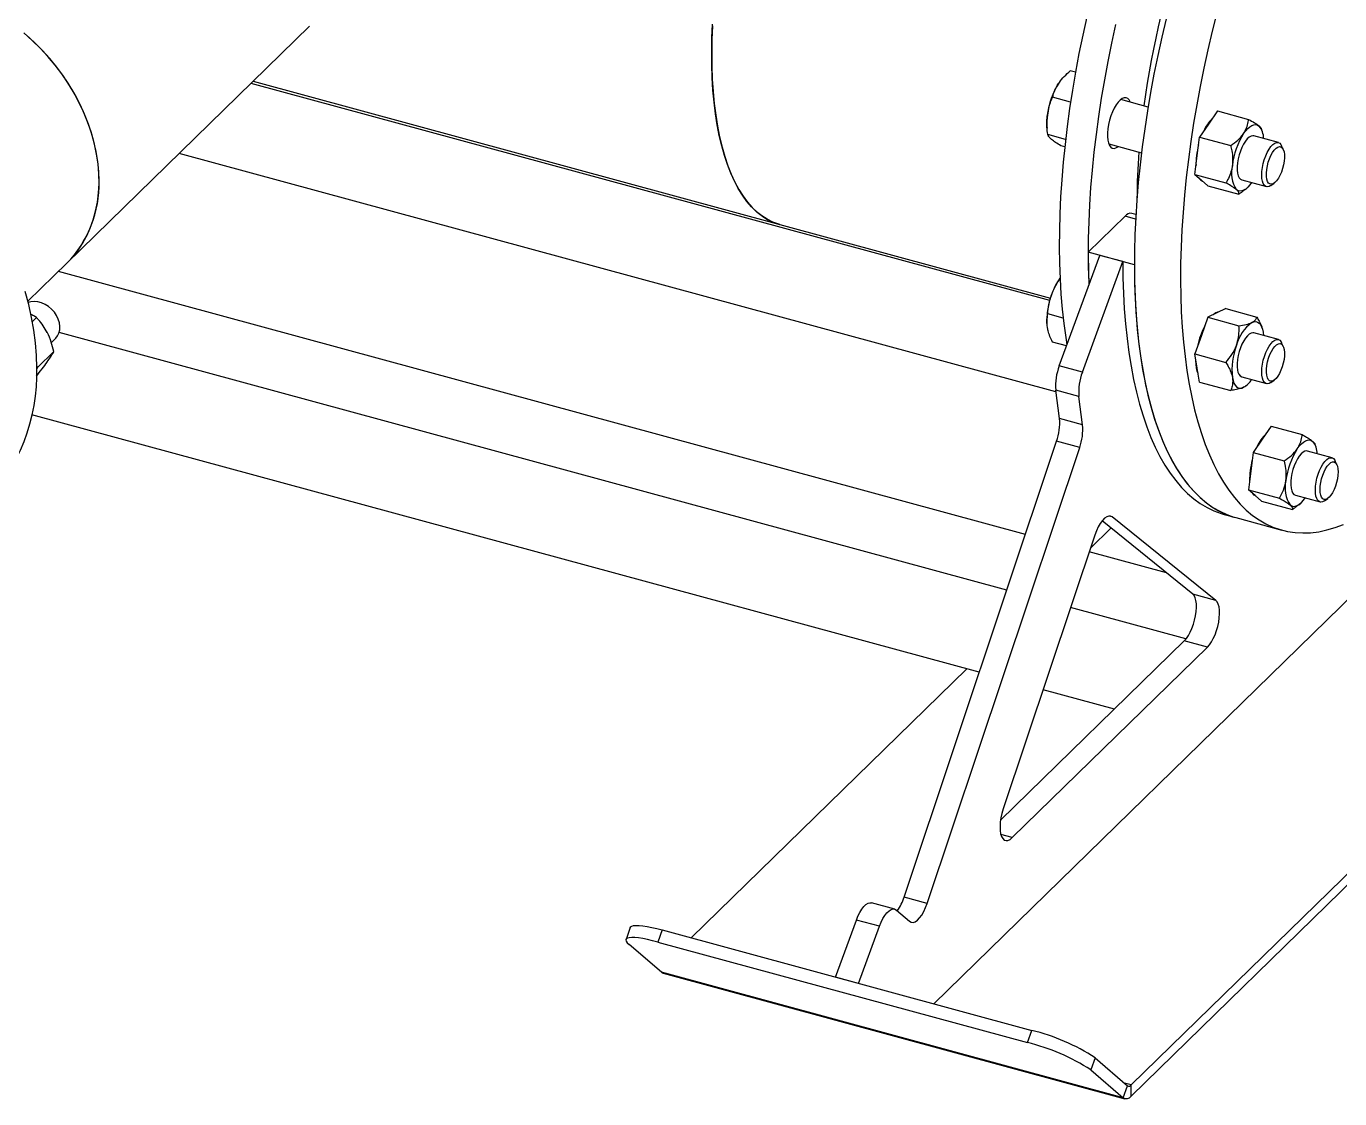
# Model space of a CAD drawing. Header units: inches. Extents: x 0.9 to 37.1, y -8.4 to 11.7.
# Drawn here: x 36.7044 to 36.9664, y 1.1526 to 1.3664 of the extents above; entities that cross this region are included whole.
import ezdxf

# ---------------------------------------------------------------- set-up
doc = ezdxf.new("R2010")
doc.units = ezdxf.units.IN
doc.header["$MEASUREMENT"] = 0

msp = doc.modelspace()

# ---------------------------------------------------------------- linework, layer by layer
at = {"color": 7, "linetype": 'Continuous', "lineweight": 25}
for p, q in [((36.71248406905504, 1.319149605716215), (36.76089349218813, 1.366398686753592)), ((36.91368330997642, 1.357228902560043), (36.91265227172258, 1.35750911666496)), ((36.90854663208596, 1.311714806920972), (36.74922911281499, 1.355013894897322)), ((36.74965768126132, 1.35543219083931), (36.85469537243757, 1.326885197063078)), ((36.91271002716834, 1.351304502788631), (36.90909530941803, 1.352286905619134)), ((36.92816306957229, 1.350293967797336), (36.92270364198895, 1.351777723233106)), ((36.94200766099634, 1.349530950870258), (36.94022917984406, 1.346919845347345)), ((36.94200766099634, 1.349530950870258), (36.94820319419246, 1.347847137701769)), ((36.94022917984406, 1.346919845347345), (36.93845069869178, 1.344308739824432)), ((36.90799206052711, 1.34641833945425), (36.90801659915584, 1.34605832480943)), ((36.91171739691186, 1.343852029652985), (36.90814222424101, 1.344823684978237)), ((36.93797415610327, 1.340577129503983), (36.93845069869178, 1.344308739824432)), ((36.93845069869178, 1.344308739824432), (36.94464623188791, 1.342624926655943)), ((36.95416041946482, 1.34322844515237), (36.94925143825508, 1.344562601058436)), ((36.9509371556558, 1.345488645191056), (36.95078779991796, 1.345920715687757)), ((36.91155112649171, 1.342363886804295), (36.91074610136855, 1.342582675383166)), ((36.92031320404401, 1.34298218824246), (36.92685679466256, 1.341203780524524)), ((36.95513916401348, 1.341846379764067), (36.95480844290418, 1.34257870926794)), ((36.90979299522176, 1.29351842002903), (36.73491790908063, 1.341045721322357)), ((37.05758488629542, 1.339526845808243), (36.88541203229278, 1.171480862098829)), ((36.93749761351477, 1.336845519183535), (36.93797415610327, 1.340577129503983)), ((36.93749761351477, 1.336845519183535), (36.9436931467109, 1.335161706015046)), ((36.93749761351477, 1.336845519183535), (36.93879955207854, 1.335725014386)), ((36.93879955207854, 1.335725014386), (36.94010149064231, 1.334604509588464)), ((36.94010149064231, 1.334604509588464), (36.94629702383843, 1.332920696419976)), ((36.94686100031014, 1.335767066067791), (36.95176998151988, 1.334432910161725)), ((36.94752782274703, 1.33384312221584), (36.94784608478442, 1.334115155213902)), ((36.95265773550391, 1.334665254650208), (36.95331364357213, 1.335129439484536)), ((36.91621237238049, 1.321353188114268), (36.92358052169295, 1.32854472772429)), ((36.92567869170086, 1.327974490074484), (36.92358052169295, 1.32854472772429)), ((36.92573087040527, 1.328893155883729), (36.92494648623292, 1.329106334694454)), ((36.85469537243756, 1.326885197063079), (36.90869228263484, 1.312209993885288)), ((36.924785958988, 1.155306550793693), (37.10134515794092, 1.327633741644195)), ((36.924785958988, 1.153074344281448), (37.10134515794092, 1.32540153513195)), ((36.91044700760739, 1.298697075602113), (36.91851554457236, 1.320727235263529)), ((36.92542506114796, 1.318849376711311), (36.91621237238049, 1.321353188114268)), ((36.9231218889561, 1.31947532956205), (36.91851554457236, 1.320727235263529)), ((36.70472480227075, 1.311576323463435), (36.71248406905504, 1.319149605716215)), ((36.91505335199112, 1.297445169900635), (36.9231218889561, 1.31947532956205)), ((36.90369308093675, 1.265071890156154), (36.71079214115848, 1.317498232220733)), ((36.9106078458478, 1.316159876385323), (36.91033819424644, 1.315764704613934)), ((36.94365845294686, 1.310105513686455), (36.94187997179458, 1.309244914956404)), ((36.94365845294686, 1.310105513686455), (36.94985398614299, 1.308421700517966)), ((36.7056146410039, 1.30756023449845), (36.70640806840436, 1.308334643964934)), ((36.91122952067492, 1.308199483603964), (36.90814222424101, 1.309038544621938)), ((36.94010149064231, 1.308384316226353), (36.93879955207854, 1.304722347526794)), ((36.94187997179458, 1.309244914956404), (36.94010149064231, 1.308384316226353)), ((36.94010149064231, 1.308384316226353), (36.94629702383843, 1.306700503057864)), ((36.89997157442765, 1.25395109060303), (36.71094144525006, 1.305325429287781)), ((36.90799206052711, 1.307132185512227), (36.90799547215645, 1.307082132327131)), ((36.95416041946482, 1.303942291210348), (36.94925143825508, 1.305276447116414)), ((36.9509371556558, 1.306202491249034), (36.95089827960219, 1.306314955597815)), ((36.95113663899865, 1.3054012470507), (36.95121700785741, 1.30474224741556)), ((36.7093895064328, 1.303372991407481), (36.71025944871002, 1.304222081739359)), ((36.91190308282453, 1.302672712034343), (36.90909530941803, 1.303435804682925)), ((36.93879955207854, 1.304722347526794), (36.93749761351477, 1.301060378827236)), ((36.95513916401348, 1.302560225822045), (36.95480844290418, 1.303292555325917)), ((36.70662800008765, 1.298338100607431), (36.70989729851531, 1.301529036097805)), ((36.93749761351477, 1.301060378827236), (36.9436931467109, 1.299376565658747)), ((36.93797415610327, 1.29825900885773), (36.93749761351477, 1.301060378827236)), ((36.70648002007376, 1.29862672987941), (36.70662800008765, 1.298338100607431)), ((36.70662800008765, 1.298338100607431), (36.70648103862975, 1.298131339939877)), ((36.91505335199112, 1.297445169900635), (36.91044700760739, 1.298697075602113)), ((36.93845069869178, 1.295457638888222), (36.93797415610327, 1.29825900885773)), ((36.93845069869178, 1.295457638888222), (36.94464623188791, 1.293773825719734)), ((36.94686100031014, 1.296480912125768), (36.95176998151988, 1.295146756219702)), ((36.94771798232152, 1.294719506286778), (36.94784608478442, 1.294829001271879)), ((36.95265773550391, 1.295379100708185), (36.95331364357213, 1.295843285542514)), ((36.91435524425525, 1.292602447473837), (36.90974889987151, 1.293854353175316)), ((36.91049504173319, 1.288169994581863), (36.90974889987151, 1.293854353175316)), ((36.91510138611693, 1.286918088880384), (36.91435524425525, 1.292602447473837)), ((36.8944938185349, 1.237582175182605), (36.70550348444277, 1.288945698415836)), ((36.91510138611693, 1.286918088880384), (36.91049504173319, 1.288169994581863)), ((36.95270257835875, 1.286660556811018), (36.95092409720647, 1.284049451288105)), ((36.95270257835875, 1.286660556811018), (36.95889811155487, 1.284976743642529)), ((36.95092409720647, 1.284049451288105), (36.9491456160542, 1.281438345765192)), ((36.87949520611458, 1.192762540474667), (36.90991330519872, 1.283659488222577)), ((36.88410155049832, 1.191510634773188), (36.91451964958246, 1.282407582521098)), ((36.91451964958246, 1.282407582521098), (36.90991330519872, 1.283659488222577)), ((36.9491456160542, 1.281438345765192), (36.94866907346569, 1.277706735444743)), ((36.9491456160542, 1.281438345765192), (36.95534114925032, 1.279754532596703)), ((36.96485533682723, 1.28035805109313), (36.95994635561748, 1.281692206999196)), ((36.96163207301822, 1.282618251131816), (36.96148869350933, 1.283033033024461)), ((36.9658340813759, 1.278975985704827), (36.9655033602666, 1.279708315208699)), ((36.94866907346569, 1.277706735444743), (36.94819253087718, 1.273975125124295)), ((36.94819253087718, 1.273975125124295), (36.95438806407331, 1.272291311955806)), ((36.94949446944095, 1.272854620326759), (36.94819253087718, 1.273975125124295)), ((36.94934706642067, 1.272894681309207), (36.94904509965802, 1.273241367452663)), ((36.94969629276709, 1.272680922418506), (36.94934706642067, 1.272894681309207)), ((36.95079640800472, 1.271734115529224), (36.94949446944095, 1.272854620326759)), ((36.95079640800472, 1.271734115529224), (36.95699194120085, 1.270050302360735)), ((36.95755591767254, 1.272896672008551), (36.96246489888229, 1.271562516102485)), ((36.95822274010943, 1.270972728156599), (36.95854100214683, 1.271244761154662)), ((36.96335265286631, 1.271794860590968), (36.96400856093454, 1.272259045425296)), ((36.92103278476316, 1.26855977028771), (36.92033980362237, 1.268748107712988)), ((36.94168907108838, 1.251936236164711), (36.92103278476316, 1.26855977028771)), ((36.94335196055962, 1.269057361795286), (36.94565513275148, 1.268431408944547)), ((36.94565513275148, 1.268431408944547), (36.95486782151896, 1.265927597541589)), ((36.92075454765468, 1.266328550424151), (36.91666874707654, 1.262340683803878)), ((36.93708272670465, 1.253188141866189), (36.91897547597118, 1.267760291753269)), ((36.91754547174175, 1.264960558105121), (36.89926482804167, 1.210333386610659)), ((36.93181216442885, 1.257429725782078), (36.91642479180272, 1.261611683950348)), ((36.94168907108838, 1.251936236164711), (36.93708272670465, 1.253188141866189)), ((36.93572386955781, 1.244234382865667), (36.91270328529361, 1.250490884397224)), ((36.89873202497354, 1.208087074430481), (36.9353907080998, 1.243867072985596)), ((36.90106012245823, 1.204611529912654), (36.93999705248353, 1.242615167284117)), ((36.93999705248353, 1.242615167284117), (36.9353907080998, 1.243867072985596)), ((36.89199736435877, 1.238260657935136), (36.83704541626355, 1.184625871964356)), ((36.92144643226991, 1.230257032294084), (36.90722552940087, 1.234121968976799)), ((36.90106012245823, 1.204611529912654), (36.89880037213667, 1.205225681629463)), ((36.88410155049832, 1.191510634773188), (36.87949520611458, 1.192762540474667)), ((36.87762418251757, 1.190372035463463), (36.87301783813383, 1.191623941164942)), ((36.87797698607272, 1.190180402544541), (36.88058748798664, 1.18793369137097)), ((36.86580571096866, 1.176809440122077), (36.8699729503787, 1.188187580911314)), ((36.87457929476244, 1.186935675209835), (36.8699729503787, 1.188187580911314)), ((36.8704120553524, 1.175557534420598), (36.87457929476244, 1.186935675209835)), ((36.82488084776568, 1.186729698725302), (36.82402146371813, 1.184312505187436)), ((36.83125812809064, 1.186198732883168), (36.83039874404308, 1.183781539345302)), ((36.83125812809064, 1.186198732883168), (36.90495963823042, 1.166168241659507)), ((36.83107780466577, 1.17777208218388), (36.82462359146583, 1.183326858005186)), ((36.83039874404308, 1.183781539345302), (36.90410025418286, 1.163751048121641)), ((36.92320469234051, 1.152733968154305), (36.83107780466577, 1.17777208218388)), ((36.83140238393651, 1.177595779898472), (36.92352927161124, 1.152557665868897)), ((36.8704120553524, 1.175557534420598), (36.86580571096866, 1.176809440122077)), ((36.90410025418286, 1.163751048121641), (36.90495963823042, 1.166168241659507)), ((36.91760986318811, 1.160705937513477), (36.91675047914056, 1.158288743975611)), ((36.91760986318811, 1.160705937513477), (36.92406407638806, 1.155151161692171)), ((36.91675047914056, 1.158288743975611), (36.92320469234051, 1.152733968154305)), ((36.924785958988, 1.155306550793693), (36.92346702707622, 1.155665008226024)), ((36.92320469234051, 1.152733968154305), (36.92406407638806, 1.155151161692171)), ((36.924785958988, 1.153074344281448), (36.924785958988, 1.155306550793693))]:
    msp.add_line(p, q, dxfattribs=at)
at = {"color": 7, "linetype": 'Continuous', "lineweight": 25, "flags": 128}
for points in [[(36.91592510879811, 1.368302990381237), (36.91511986219295, 1.364623533135026), (36.91437554894515, 1.36094902322167), (36.91369326143703, 1.357284853491176), (36.91307400101958, 1.353636401617906), (36.91251867654287, 1.3500090222081), (36.91202810302216, 1.346408038941251), (36.91160300044172, 1.342838736756873), (36.91124399269822, 1.339306354098124), (36.91095160668502, 1.335816075223664), (36.91072627151893, 1.332373022599046), (36.91056831791037, 1.328982249378787), (36.91047797767803, 1.32564873199017), (36.91045538340868, 1.322377362829651), (36.91050056826251, 1.319172943082588), (36.91061346592453, 1.316040175676844), (36.91079391070185, 1.312983658380592), (36.91104163776686, 1.310007877054451), (36.91135628354596, 1.307117199067874), (36.91173738625304, 1.304315866889426), (36.91196886450271, 1.302852320912546)], [(36.93176072619731, 1.367913301319597), (36.93089572804525, 1.364234296851431), (36.9300904814401, 1.360554839605221), (36.9293461681923, 1.356880329691865), (36.92866388068417, 1.35321615996137), (36.92804462026672, 1.3495677080881), (36.92748929579002, 1.345940328678294), (36.9269987222693, 1.342339345411445), (36.92657361968887, 1.338770043227067), (36.92621461194536, 1.335237660568318), (36.92592222593217, 1.331747381693858), (36.92569689076608, 1.32830432906924), (36.92553893715751, 1.324913555848981), (36.92544859692518, 1.321580038460365), (36.92542600265583, 1.318308669299845), (36.92547118750966, 1.315104249552782), (36.92558408517168, 1.311971482147038), (36.92576452994899, 1.308914964850786), (36.92601225701401, 1.305939183524645), (36.92632690279309, 1.303048505538068), (36.92670800550019, 1.30024717335962), (36.92715500581451, 1.297539298330572), (36.92766724770145, 1.29492885463094), (36.92824397937541, 1.292419673446829), (36.92888435440312, 1.29001543734764), (36.92958743294594, 1.287719674881389), (36.93035218313914, 1.285535755396075), (36.93117748260634, 1.283466884094703), (36.9320621201068, 1.281516097331202), (36.93300479731297, 1.279686258154158), (36.93400413071606, 1.277980052104894), (36.9350586536565, 1.276399983276072), (36.93616681847646, 1.274948370636585), (36.93732699879124, 1.273627344628158), (36.93853749187626, 1.272438844038626), (36.93979652116598, 1.271384613156495), (36.9411022388613, 1.270466199210963), (36.94245272864145, 1.269684950101142), (36.94384600847644, 1.269042012417833), (36.94528003353599, 1.268538329760747), (36.94565513275148, 1.268431408944547)], [(36.94189689515969, 1.369082642160374), (36.94097341496479, 1.36540948991664), (36.94010841681272, 1.361730485448474), (36.93930317020757, 1.358051028202263), (36.93855885695977, 1.354376518288907), (36.93787656945165, 1.350712348558412), (36.93725730903419, 1.347063896685142), (36.93670198455749, 1.343436517275336), (36.93621141103678, 1.339835534008488), (36.93578630845634, 1.33626623182411), (36.93542730071284, 1.332733849165361), (36.93513491469965, 1.329243570290901), (36.93490957953355, 1.325800517666282), (36.93475162592498, 1.322409744446023), (36.93466128569265, 1.319076227057407), (36.9346386914233, 1.315804857896888), (36.93468387627713, 1.312600438149824), (36.93479677393915, 1.309467670744081), (36.93497721871647, 1.306411153447828), (36.93522494578148, 1.303435372121688), (36.93553959156057, 1.300544694135111), (36.93592069426766, 1.297743361956663), (36.93636769458197, 1.295035486927614), (36.93687993646892, 1.292425043227982), (36.93745666814288, 1.289915862043872), (36.9380970431706, 1.287511625944683), (36.93880012171341, 1.285215863478431), (36.93956487190661, 1.283031943993117), (36.94039017137382, 1.280963072691746), (36.94127480887427, 1.279012285928245), (36.94221748608044, 1.2771824467512), (36.94321681948353, 1.275476240701936), (36.94427134242397, 1.273896171873114), (36.94537950724393, 1.272444559233627), (36.94653968755872, 1.271123533225201), (36.94775018064374, 1.269935032635668), (36.94900920993345, 1.268880801753538), (36.95031492762877, 1.267962387808006), (36.95166541740893, 1.267181138698184), (36.95305869724392, 1.266538201014875), (36.95449272230347, 1.26603451835779), (36.95596538795805, 1.265670829950683), (36.95747453286774, 1.265447669556445), (36.95901794215426, 1.265365364693728), (36.96059335065168, 1.265424036156268), (36.96219844623074, 1.265623597835602), (36.96383087319238, 1.265963756847446), (36.96548823572491, 1.266444013961545), (36.96716810142024, 1.267063664334355)], [(36.71889996621677, 1.335548740055926), (36.71883596669891, 1.337480630521517), (36.71864423658157, 1.339439205362333), (36.71832558004748, 1.34141624963484), (36.7178813336529, 1.343403470928286), (36.71731336072158, 1.345392534145959), (36.71662404352939, 1.347375096465475), (36.71581627331218, 1.349342842331478), (36.71489343813896, 1.351287518333965), (36.71385940870116, 1.35320096782596), (36.71271852207759, 1.355075165135321), (36.71147556354325, 1.356902249227204), (36.71013574649817, 1.358674556675971), (36.70870469060066, 1.360384653808262), (36.70718839819649, 1.362025367882402), (36.70559322914295, 1.363589817173377), (36.7039258741334, 1.365071439837175)], [(36.84127137938047, 1.366486579823019), (36.84116240241185, 1.363738790618426), (36.84112045412439, 1.361049971548286), (36.84114562536874, 1.35842594599597), (36.84123786162958, 1.355872397016512), (36.84139696314372, 1.353394855028385), (36.84162258533269, 1.350998685835844), (36.8419142395491, 1.348689079007788), (36.84227129413483, 1.34647103663831), (36.84269297578918, 1.344349362513276), (36.84317837124358, 1.342328651706391), (36.84372642923955, 1.340413280627299), (36.84433596280552, 1.338607397543246), (36.84500565182752, 1.336914913594864), (36.84573404590824, 1.335339494325509), (36.84651956750831, 1.333884551742508), (36.84736051536285, 1.332553236927512), (36.84825506816608, 1.331348433211959), (36.84920128851581, 1.330272749932414), (36.85019712710948, 1.329328516779331), (36.85124042718244, 1.32851777875146), (36.85232892917904, 1.327842291726836), (36.85346027564636, 1.327303518659941), (36.85463201633986, 1.326902626413263), (36.85469537243756, 1.326885197063079)], [(36.85469537243757, 1.326885197063078), (36.85448342562175, 1.326945165028153), (36.85331659716649, 1.327363346004169), (36.852190474113, 1.327919278227698), (36.85110749539307, 1.328611757673337), (36.85007000649745, 1.329439284584805), (36.84908025439604, 1.330400066723085), (36.84814038267152, 1.331492023248008), (36.84725242687676, 1.332712789224895), (36.84641831012627, 1.334059720746477), (36.84563983893119, 1.335529900659009), (36.8449186992868, 1.337120144880175), (36.84425645302098, 1.338827009295104), (36.84365453441166, 1.340646797215552), (36.84311424708054, 1.342575567386109), (36.84263676116964, 1.344609142520077), (36.84222311080715, 1.346743118346548), (36.84187419186762, 1.348972873149069), (36.84159076003179, 1.351293577775252), (36.8413734291499, 1.353700206095645), (36.84122266991223, 1.356187545889207), (36.84113880882975, 1.358750210131818), (36.84112202752686, 1.361382648663376), (36.84117236234815, 1.364079160208204), (36.84128970427958, 1.366833904722749)], [(36.92168303927778, 1.366738108254389), (36.92087779267263, 1.363058651008178), (36.92013347942482, 1.359384141094822), (36.91945119191669, 1.355719971364328), (36.91883193149926, 1.352071519491058), (36.91827660702255, 1.348444140081251), (36.91778603350183, 1.344843156814402), (36.91736093092139, 1.341273854630025), (36.91700192317789, 1.337741471971276), (36.91670953716469, 1.334251193096816), (36.9164842019986, 1.330808140472197), (36.91632624839004, 1.327417367251938), (36.9162359081577, 1.324083849863322), (36.91621331388835, 1.320812480702803), (36.91625849874219, 1.317608060955739), (36.91635512000137, 1.314828458516033)], [(36.71248406905504, 1.319149605716215), (36.71358402549338, 1.320313490488472), (36.71464519366204, 1.321641067940575), (36.71559620878973, 1.323061766398006), (36.71643308198851, 1.324569626957706), (36.71715230312132, 1.326158325128469), (36.71775085552482, 1.327821197358055), (36.71822622866219, 1.329551268982445), (36.7185764286533, 1.331341283480003), (36.71879998663768, 1.333183732907852), (36.71889596493546, 1.335070889392796), (36.71886396098029, 1.336994837544703), (36.71870410900789, 1.338947507656406), (36.71841707949298, 1.340920709550855), (36.7180040763371, 1.342906166933568), (36.71746683181901, 1.344895552106286), (36.71680759932893, 1.346880520896237), (36.71602914391702, 1.348852747654488), (36.71513473069581, 1.350803960176618), (36.71412811114518, 1.352725974399216), (36.71301350737735, 1.354610728726685), (36.71179559442787, 1.356450317844377), (36.71047948064692, 1.358237025876229), (36.70907068627306, 1.359963358747831), (36.7075751202795, 1.361622075619177), (36.70599905558975, 1.363206219255264), (36.70434910276685, 1.364709145207152)], [(36.92465038648419, 1.351248639792987), (36.92461216976373, 1.351344364875826), (36.92438372800467, 1.351751745104957), (36.9241005711035, 1.352025746530055), (36.92377084496873, 1.352158486628992), (36.92340403522093, 1.352146146710803), (36.92301069430869, 1.351989081772466), (36.92260213793389, 1.35169181028629), (36.92219011951959, 1.35126288421169), (36.92178649208542, 1.35071464297089), (36.92140286725775, 1.350062858466208), (36.92105028122443, 1.349326281351141), (36.92073887724368, 1.348526101608207), (36.92047761384105, 1.347685338951727), (36.92027400708896, 1.346828180592556), (36.92013391438297, 1.345979285416063)], [(36.94723082330734, 1.345016948681097), (36.94763996014031, 1.345565751669278), (36.94805621928261, 1.346022143451245), (36.9484724784249, 1.346378315037073), (36.94888161525787, 1.346628172232178), (36.94927662933685, 1.346767439910681), (36.94965076186145, 1.346793735163987), (36.94999761132043, 1.346706608073025), (36.95031124302339, 1.346507549406475)], [(36.92013391438297, 1.345979285416063), (36.92006136593514, 1.345163074590895), (36.92005844883224, 1.344403029016422), (36.92012524699401, 1.343721013820009), (36.92025983875896, 1.343136649337115), (36.92045835216705, 1.342666746669964), (36.92071507634898, 1.342324824062739), (36.92102262581743, 1.342120718006315), (36.92137215293415, 1.342060300260318), (36.9217536024404, 1.342145308933299), (36.92215600072836, 1.342373298480512), (36.92225994853925, 1.342453104802341)], [(36.94925143825508, 1.344562601058436), (36.94905003751141, 1.34458850486451), (36.94869830879774, 1.344515628385939), (36.94832594279874, 1.344302913781917), (36.947944907664, 1.343957197874839), (36.94756745017627, 1.343489592258414), (36.94720570212978, 1.342915126161902), (36.94687129040439, 1.342252263398316), (36.94657496326811, 1.341522308922284), (36.94632624491891, 1.340748724071274), (36.94613312936919, 1.339956372498904), (36.94600182351161, 1.339170721036661)], [(36.95265773550391, 1.334665254650208), (36.95232311097722, 1.334479882834222), (36.95197138226354, 1.334407006355651), (36.95165159568546, 1.334476310312516), (36.95137402944671, 1.33468556721862), (36.95114760475459, 1.335028051384823), (36.950979599085, 1.335492755088227), (36.9508754122784, 1.336064742369444), (36.95083839298448, 1.336725629086625), (36.95086973103381, 1.337454173796897), (36.95096841919569, 1.338226960473827), (36.9511312855514, 1.339019151117766), (36.95135309544227, 1.3398052840696), (36.95162671971589, 1.340560092369426), (36.95194336386297, 1.34125931585743), (36.9522928506801, 1.341880480915382), (36.95266394737339, 1.342403622787226), (36.9530447265898, 1.342811927262757), (36.953422949772, 1.343092271100176), (36.95378646051573, 1.343235643817883), (36.95412357528656, 1.343237437298763), (36.95442345893839, 1.343097593898864), (36.95467647296391, 1.342820608300122), (36.95480844290418, 1.34257870926794)], [(36.95531839098474, 1.339508853245194), (36.95519373050627, 1.338778846906824), (36.95500684851346, 1.338044467437615), (36.95476492677648, 1.337333936628725), (36.95447726221202, 1.336674559780669), (36.95415490960796, 1.336091676375935), (36.95381025679409, 1.335607686296882), (36.95345654858478, 1.335241189010824), (36.95310737778814, 1.335006268802929), (36.95277616284207, 1.334911953525043), (36.9524756321512, 1.334961867660401), (36.95221733494144, 1.335154093036775), (36.95201119742971, 1.335481242540751), (36.95186514136498, 1.335930744000359), (36.95178477959991, 1.33648532332659), (36.95177320039206, 1.337123668346948), (36.9518308487239, 1.337821247820289), (36.95195550920236, 1.33855125415866), (36.95214239119517, 1.339285633627869), (36.95238431293215, 1.339996164436759), (36.95267197749661, 1.340655541284815), (36.95299433010068, 1.341238424689549), (36.95333898291454, 1.341722414768602), (36.95369269112386, 1.34208891205466), (36.9540418619205, 1.342323832262555), (36.95437307686657, 1.342418147540441), (36.95467360755744, 1.342368233405083), (36.95493190476719, 1.342176008028709), (36.95513804227893, 1.341848858524733), (36.95528409834365, 1.341399357065125), (36.95536446010873, 1.340844777738894), (36.95537603931658, 1.340206432718536), (36.95531839098474, 1.339508853245194)], [(36.94600182351161, 1.339170721036661), (36.94593654762448, 1.338417021168977), (36.9459393997285, 1.337719497429744), (36.94601028815472, 1.337100568805868), (36.9461469344908, 1.336580128172575), (36.94634494681104, 1.336174902920039), (36.94659796083656, 1.335897917321297), (36.94686100031014, 1.335767066067791)], [(36.94882656991247, 1.335232866366937), (36.9484724784249, 1.334763915456949), (36.94805621928261, 1.334307523674982), (36.94763996014031, 1.333951352089154), (36.94723082330734, 1.333701494894048), (36.94683580922835, 1.333562227215547), (36.94646167670376, 1.333535931962239), (36.94611482724478, 1.333623059053202), (36.94580119554182, 1.333822117719752)], [(36.9231218889561, 1.31947532956205), (36.92315577920859, 1.316259422247406), (36.92325740022743, 1.313114390570981), (36.92342660286979, 1.310044850300457), (36.92366313880743, 1.307055306409464), (36.92396666089126, 1.304150146465916), (36.92433672366076, 1.301333634192648), (36.92477278399779, 1.298609903209811), (36.92527420192367, 1.295982950968222), (36.92584024153845, 1.293456632882549), (36.92647007210093, 1.291034656672956), (36.92716276924792, 1.288720576923517), (36.92791731635083, 1.286517789865375), (36.92873260600774, 1.284429528392295), (36.92960744166864, 1.282458857315959), (36.93054053939157, 1.280608668867923), (36.93153052972696, 1.278881678454872), (36.93257595972744, 1.277280420673388), (36.93367529508035, 1.275807245590075), (36.93482692235945, 1.274464315292516), (36.93602915139291, 1.273253600716111), (36.93728021774383, 1.272176878751456), (36.93857828529983, 1.271235729636513), (36.93992144896775, 1.270431534637391), (36.94130773746971, 1.269765474021148), (36.94273511623616, 1.269238525323587), (36.94335196055962, 1.269057361795286)], [(36.92542506114796, 1.318849376711311), (36.92545895140045, 1.315633469396666), (36.9255605724193, 1.312488437720242), (36.92572977506165, 1.309418897449717), (36.9259663109993, 1.306429353558725), (36.92626983308313, 1.303524193615177), (36.92663989585263, 1.300707681341908), (36.92707595618965, 1.297983950359072), (36.92757737411554, 1.295356998117483), (36.92814341373031, 1.292830680031809), (36.9287732442928, 1.290408703822216), (36.92946594143979, 1.288094624072778), (36.9302204885427, 1.285891837014635), (36.93103577819961, 1.283803575541556), (36.93191061386051, 1.281832904465219), (36.93284371158344, 1.279982716017184), (36.93383370191882, 1.278255725604133), (36.93487913191931, 1.276654467822649), (36.93597846727222, 1.275181292739336), (36.93713009455132, 1.273838362441777), (36.93833232358478, 1.272627647865372), (36.9395833899357, 1.271550925900717), (36.94088145749169, 1.270609776785774), (36.94222462115962, 1.269805581786652), (36.94361090966158, 1.269139521170409), (36.94503828842802, 1.268612572472848), (36.94565513275148, 1.268431408944547)], [(36.70648127387653, 1.298280919845408), (36.70641727573525, 1.300765738442268), (36.70622544297625, 1.303279066818675), (36.70590626018573, 1.305814556089024), (36.70546053364712, 1.308365801387367), (36.70488938930435, 1.310926358046664), (36.70419426991759, 1.313489757878568)], [(36.71025944871002, 1.304222081739359), (36.71062556551545, 1.3046677006353), (36.7109095621304, 1.305234486633064), (36.71107035390423, 1.305873555284248), (36.71110277285702, 1.306564366396577), (36.71100577701697, 1.307284716732499), (36.71078248391019, 1.30801145363951), (36.71044007036083, 1.308721219195459), (36.70998954182214, 1.309391200951381), (36.70944537865202, 1.309999865142377), (36.70882507070252, 1.310527648800537), (36.70814855518151, 1.310957588524828), (36.70743757585448, 1.311275865698754), (36.70671498418201, 1.311472250632066), (36.70600400485499, 1.311540431351422), (36.70532748933398, 1.311478216472402), (36.7047901602069, 1.311321948414804)], [(36.94888161525787, 1.307342018290156), (36.94927662933685, 1.307481285968658), (36.94965076186145, 1.307507581221965), (36.94999761132043, 1.307420454131002), (36.95031124302339, 1.307221395464452), (36.95058629064493, 1.306913811171289), (36.95081804804399, 1.306502964104048), (36.95100254978723, 1.305995883969957), (36.95113663899865, 1.3054012470507)], [(36.94925143825508, 1.305276447116414), (36.94907805591198, 1.305302005573715), (36.94872856909486, 1.305240950936623), (36.94835747240156, 1.30503968931016), (36.94797669318515, 1.304704689408601), (36.94759847000294, 1.304246718404421), (36.94723495925923, 1.303680495862512), (36.94689784448839, 1.303024220641262), (36.94659796083656, 1.302298985966267), (36.94634494681104, 1.301528101476706), (36.9461469344908, 1.300736344034359), (36.94601028815472, 1.299949161374884), (36.9459393997285, 1.299191854196652), (36.94593654762448, 1.298488762975486), (36.94600182351161, 1.29786248564174)], [(36.95265773550391, 1.295379100708185), (36.9522928506801, 1.295182252399494), (36.95194336386297, 1.295121197762402), (36.95162671971589, 1.295202312460952), (36.95135309544227, 1.295422989401991), (36.9511312855514, 1.295776135847061), (36.95096841919569, 1.296250401378847), (36.95086973103381, 1.296830542712931), (36.95083839298448, 1.297497913629493), (36.9508754122784, 1.29823106427816), (36.950979599085, 1.299006430593847), (36.95114760475459, 1.299799091665192), (36.95137402944671, 1.30058357071316), (36.95165159568546, 1.301334653935677), (36.95197138226354, 1.302028200899979), (36.95232311097722, 1.302641920435979), (36.95269547697622, 1.303156087092822), (36.95307651211095, 1.303554175131098), (36.95345396959868, 1.303823389673709), (36.95381571764518, 1.303955077943745), (36.95415012937057, 1.303945007371855), (36.95444645650685, 1.303793501634503), (36.95469517485604, 1.303505430250749), (36.95480844290418, 1.303292555325917)], [(36.95531839098474, 1.301939042040392), (36.95537603931658, 1.301353995645383), (36.95536446010873, 1.300693047301351), (36.95528409834365, 1.299981596882493), (36.95513804227893, 1.299246985029421), (36.95493190476719, 1.298517442463673), (36.95467360755744, 1.297821005096919), (36.95437307686657, 1.297184436626595), (36.9540418619205, 1.296632200022025), (36.95369269112386, 1.296185517426226), (36.95333898291454, 1.29586155460085), (36.95299433010068, 1.295672761255596), (36.95267197749661, 1.295626392612847), (36.95238431293215, 1.295724230593539), (36.95214239119517, 1.295962515338942), (36.95195550920236, 1.296332089699922), (36.9518308487239, 1.296818751141047), (36.95177320039206, 1.297403797536056), (36.95178477959991, 1.298064745880088), (36.95186514136498, 1.298776196298945), (36.95201119742971, 1.299510808152017), (36.95221733494144, 1.300240350717765), (36.9524756321512, 1.30093678808452), (36.95277616284207, 1.301573356554844), (36.95310737778814, 1.302125593159413), (36.95345654858478, 1.302572275755213), (36.95381025679409, 1.302896238580589), (36.95415490960796, 1.303085031925843), (36.95447726221202, 1.303131400568593), (36.95476492677648, 1.3030335625879), (36.95500684851346, 1.302795277842497), (36.95519373050627, 1.302425703481517), (36.95531839098474, 1.301939042040392)], [(36.93782675308299, 1.298299069840177), (36.93773940136424, 1.299053738803793), (36.93771822508842, 1.299763507042321)], [(36.93816026713976, 1.297164949520388), (36.93797975859992, 1.297640791549467), (36.93782675308299, 1.298299069840177)], [(36.94497579956656, 1.296356112191482), (36.94510988877798, 1.295761475272225), (36.94529439052121, 1.295254395138134), (36.94552614792028, 1.294843548070892), (36.94580119554182, 1.29453596377773), (36.94611482724478, 1.294336905111179), (36.94646167670376, 1.294249778020217), (36.94683580922835, 1.294276073273524), (36.94723082330734, 1.294415340952026)], [(36.95792574066975, 1.282146554621857), (36.95833487750271, 1.282695357610038), (36.95875113664501, 1.283151749392005), (36.95916739578731, 1.283507920977832), (36.95957653262028, 1.283757778172938), (36.95997154669926, 1.28389704585144), (36.96034567922386, 1.283923341104747), (36.96069252868284, 1.283836214013785), (36.96100616038579, 1.283637155347235)], [(36.95994635561748, 1.281692206999196), (36.95980076299162, 1.281716430183391), (36.95945359628494, 1.281667211051584), (36.95908385194744, 1.281477447444305), (36.95870341386636, 1.281153238520031), (36.95832450963466, 1.280705004620347), (36.9579593175461, 1.280147152351597), (36.95761957517489, 1.279497611544701), (36.95731620212038, 1.278777258975637), (36.95705894904216, 1.278009247368683), (36.95685608426584, 1.277218261248807), (36.95671412803223, 1.27642972356073), (36.9566376429315, 1.275668978554556), (36.9566290872577, 1.274960477200726), (36.95668873599724, 1.27432699131571), (36.95681467199055, 1.273788881657086), (36.95700284755119, 1.273363443512041), (36.95724721456179, 1.273064350812607)], [(36.96335265286631, 1.271794860590968), (36.96332740255233, 1.271777275657376), (36.96295765821483, 1.271587512050097), (36.96261049150815, 1.27153829291829), (36.96229706065589, 1.271631200205349), (36.96202743958352, 1.271863247794624), (36.96181029413415, 1.272226977485665), (36.96165260354122, 1.272710698706924), (36.96155943611011, 1.273298864260344), (36.96153378631871, 1.273972570021093), (36.96157647857244, 1.274710162531695), (36.96168614070712, 1.275487934961963), (36.96185924809153, 1.276280889066038), (36.96209023691188, 1.277063538646569), (36.96237168299744, 1.277810728702071), (36.96269454043944, 1.278498443929371), (36.96304843233406, 1.279104580595209), (36.9634219843046, 1.279609656968415), (36.96380319008338, 1.279997439478775), (36.96417979740301, 1.280255464477337), (36.96453970179437, 1.280375438828345), (36.96487133563419, 1.280353506457441), (36.96516403993798, 1.280190372289074), (36.96516403993798, 1.280190372289074)], [(36.96554606628096, 1.279385155754649), (36.96577057659914, 1.279101832012078), (36.96593740281565, 1.278691415368245), (36.96604013389253, 1.278169677904608), (36.96607482193214, 1.277556669699301), (36.96604013389253, 1.276875948313876), (36.96593740281565, 1.27615367348942), (36.96577057659914, 1.275417601842381), (36.96554606628096, 1.274696020193362), (36.96527249966673, 1.274016658520466), (36.96496038976802, 1.273405624311792), (36.96462173079318, 1.272886399269309), (36.96426953721673, 1.272478936920213), (36.96391734364027, 1.272198895814073), (36.96357868466544, 1.272057037773549), (36.96326657476672, 1.272058814323584), (36.96299300815249, 1.272204157192355), (36.96276849783431, 1.272487480934926), (36.9626016716178, 1.272897897578759), (36.96249894054092, 1.273419635042395), (36.96246425250132, 1.274032643247702), (36.96249894054092, 1.274713364633128), (36.9626016716178, 1.275435639457584), (36.96276849783431, 1.276171711104622), (36.96299300815249, 1.276893292753642), (36.96326657476672, 1.277572654426538), (36.96357868466544, 1.278183688635211), (36.96391734364027, 1.278702913677695), (36.96426953721673, 1.279110376026791), (36.96462173079318, 1.279390417132931), (36.96496038976802, 1.279532275173455), (36.96527249966673, 1.27953049862342), (36.96554606628096, 1.279385155754649)], [(36.96516403993798, 1.280190372289074), (36.96540840694858, 1.27989127958964), (36.9655033602666, 1.279708315208699)], [(36.95649611290423, 1.270951723660512), (36.95680974460718, 1.270752664993962), (36.95715659406617, 1.270665537902999), (36.95753072659076, 1.270691833156306), (36.95792574066975, 1.270831100834809), (36.95833487750271, 1.271080958029914), (36.95875113664501, 1.271437129615742), (36.95916739578731, 1.271893521397709), (36.95952148727488, 1.272362472307697)], [(36.95724721456179, 1.273064350812607), (36.95753991886559, 1.272901216644239), (36.95755591767254, 1.272896672008551)], [(36.92103278476316, 1.26855977028771), (36.92069729888047, 1.268731638593969), (36.92031900306939, 1.268744814997181), (36.91990983571986, 1.268598883671862), (36.91948270947648, 1.2682984499692), (36.91905110373681, 1.267852995079793), (36.91862863926393, 1.267276576822962), (36.91822864833765, 1.266587386005229), (36.91786375400983, 1.26580717234856), (36.91754547174175, 1.264960558105121)], [(36.9353907080998, 1.243867072985596), (36.9358005097106, 1.244330957184812), (36.93619857921686, 1.244909371491093), (36.93657352038945, 1.245585756630574), (36.93691459913433, 1.246340748547695), (36.93721205079615, 1.247152732773749), (36.93745735970806, 1.247998463221929), (36.93764350298456, 1.248853727693547), (36.93776515157782, 1.249694041042818), (36.93781882284168, 1.250495346155778), (36.93780298023537, 1.251234702675194), (36.93771807731278, 1.251890943754124), (36.93756654473776, 1.252445282036117), (36.9373527206973, 1.252881847513593), (36.93708272670465, 1.253188141866189)], [(36.93999705248353, 1.242615167284117), (36.94040685409433, 1.243079051483333), (36.9408049236006, 1.243657465789615), (36.94117986477319, 1.244333850929096), (36.94152094351806, 1.245088842846216), (36.94181839517989, 1.24590082707227), (36.9420637040918, 1.24674655752045), (36.94224984736829, 1.247601821992068), (36.94237149596156, 1.248442135341339), (36.94242516722542, 1.2492434404543), (36.94240932461911, 1.249982796973715), (36.94232442169651, 1.250639038052645), (36.9421728891215, 1.251193376334639), (36.94195906508104, 1.251629941812115), (36.94168907108838, 1.251936236164711)], [(36.89926482804167, 1.210333386610659), (36.89900338545068, 1.209447802464186), (36.89880674719775, 1.208550501646885), (36.89868110902485, 1.207669756604521), (36.89863042958037, 1.206833318138123), (36.89865630568871, 1.206067541022724), (36.89875792203705, 1.205396553612546), (36.89893207686444, 1.204841497596975), (36.899173282844, 1.204419861861338), (36.89947393997934, 1.204144931441419), (36.89982457506771, 1.20402536893424), (36.90021414018481, 1.204064941554134), (36.90063036078631, 1.204262402434132), (36.90106012245823, 1.204611529912654)], [(36.8699729503787, 1.188187580911314), (36.87029853340229, 1.188985463218266), (36.87066404858888, 1.189712897814563), (36.87105871091036, 1.190348420742322), (36.87147087531233, 1.190873280023806), (36.87188838031744, 1.191271988964307), (36.87229890686652, 1.191532783108369), (36.8726903418093, 1.191647967366216), (36.87301783813383, 1.191623941164942)], [(36.87457929476244, 1.186935675209835), (36.87490487778603, 1.187733557516788), (36.87527039297262, 1.188460992113085), (36.87566505529409, 1.189096515040843), (36.87607721969606, 1.189621374322327), (36.87649472470118, 1.190020083262828), (36.87690525125025, 1.19028087740689), (36.87729668619303, 1.190396061664738), (36.87765747970338, 1.19036223736648), (36.87797698607272, 1.190180402544541)], [(36.88058748798664, 1.18793369137097), (36.88092216222735, 1.187747206381817), (36.88130136074366, 1.187722235505907), (36.88171288527371, 1.187859582019808), (36.8821434976751, 1.188154827686985), (36.88257934577644, 1.188598474886007), (36.8830064089816, 1.189176252135142), (36.88341094929168, 1.189869573185064), (36.88377995323638, 1.19065613491131), (36.88410155049832, 1.191510634773188)], [(36.82488084776568, 1.186729698725302), (36.82494073077689, 1.186832135165972), (36.82516102693845, 1.186981451958769), (36.82552035958259, 1.187076213458774), (36.82601348883022, 1.187115037829934), (36.82663322374647, 1.187097358925491), (36.82737052720076, 1.187023434543681), (36.82821464764844, 1.186894342668456), (36.8291532759126, 1.186711965750045), (36.83017272467954, 1.186478963254596), (36.83125812809064, 1.186198732883168)], [(36.83039874404308, 1.183781539345302), (36.82931334063198, 1.184061769716729), (36.82829389186504, 1.184294772212179), (36.82735526360088, 1.18447714913059), (36.8265111431532, 1.184606241005815), (36.82577383969892, 1.184680165387624), (36.82515410478266, 1.184697844292067), (36.82466097553504, 1.184659019920908), (36.82430164289089, 1.184564258420902), (36.82408134672934, 1.184414941628106), (36.82400329946447, 1.184213246917588), (36.82406863920116, 1.183962115452406), (36.8242764131389, 1.183665209294821), (36.82462359146583, 1.183326858005186)], [(36.83107780466577, 1.17777208218388), (36.83124041013177, 1.177660106588164), (36.83140238393651, 1.177595779898472)]]:
    msp.add_lwpolyline(points, dxfattribs=at)
at = {"color": 7, "linetype": 'Continuous', "lineweight": 25}
for centre, radius, start, end in [((37.11652712730591, 1.324567680693247), 0.1909727231320808, 161.1869161623744, 172.1891728324347), ((36.92322081221848, 1.346890848959078), 0.01524976426409274, 147.6772521365634, 173.1791284576911), ((36.91980724516851, 1.347112113452838), 0.01183553591822709, 172.2800404949922, 183.3604833488869), ((36.94673658782024, 1.342245727360849), 0.008162908648087634, 134.618682971348, 156.8620482259616), ((36.96011763073221, 1.336863084290236), 0.01524976426408596, 147.6772521365575, 173.1791284576969), ((36.9474340096933, 1.344051306721073), 0.003783067507370759, 359.6530887507703, 40.48679358303426), ((36.95415727581557, 1.338491271822039), 0.01646831815598034, 164.9488812993895, 172.582907569382), ((37.06531162093408, 1.330547606737), 0.1393785907151745, 175.5585674211948, 179.4070754003166), ((36.94973716497454, 1.339008294220886), 0.01201858804600067, 172.3068719481641, 181.8326642850532), ((36.95075526709743, 1.33716111940176), 0.005974257879486297, 165.3287710282198, 213.979631740281), ((36.69634974572217, 1.334916525217115), 0.02255908109735821, 315.6598413239275, 1.605915821866757), ((36.93953681989098, 1.336832001053104), 0.001388111587541184, 211.256004919533, 247.3105659512917), ((36.92474552455118, 1.327653140078095), 0.001467024263786501, 82.12652773638469, 142.5728299724202), ((37.06062722185694, 1.321248760733225), 0.1444148872325261, 179.9585690309671, 182.548057962928), ((36.92090499361066, 1.308760515235273), 0.01267737818540866, 146.4616435109684, 161.1941934736858), ((36.92256062623137, 1.307736872075463), 0.01458110944061271, 159.4835068314466, 182.3767688300248), ((36.94259225920423, 1.307358313877341), 0.002111938716167063, 97.81416531262253, 133.8300810106325), ((36.95353945618969, 1.299407009400696), 0.01582247121576399, 152.4374119791748, 168.4189686150799), ((36.95369670633316, 1.300751999934883), 0.008161705948281884, 126.1542656647933, 165.3264655325198), ((36.95870250396062, 1.297887525997846), 0.01381186597706233, 159.0790953833244, 186.3658546268594), ((36.66922871366388, 1.297157138069619), 0.03726950667605639, 315.5378643067557, 1.727892839036221), ((36.92060465421465, 1.294761109950575), 0.01089355819776914, 158.819250825539, 184.7747041564982), ((36.92521099859839, 1.293509204249095), 0.01089355819777484, 158.8192508255441, 184.7747041564928), ((36.94756242532732, 1.297875056667465), 0.001560652446215029, 180.4615214034019, 243.2920182160506), ((36.94493596958807, 1.298403764432425), 0.004601507954120235, 299.9152035903502, 327.7261374858434), ((36.89984995341575, 1.287250163106427), 0.01068475527231323, 340.3632414741316, 4.93860421073158), ((36.9044562977995, 1.285998257404948), 0.01068475527231201, 340.3632414741305, 4.938604210731846), ((36.9575448117841, 1.279298157694054), 0.008297469036537794, 134.8012867729271, 156.6794444243805), ((36.97081254809463, 1.273992690230991), 0.01524976426409892, 147.677252136569, 173.1791284576862), ((36.95812892705571, 1.281180912661832), 0.003783067507372642, 359.6530887507823, 40.48679358302473), ((36.96262844143025, 1.276044726010669), 0.01421178291965162, 164.2709267746864, 181.1740232354985), ((36.96145018445984, 1.27429072534252), 0.005974257879486241, 165.3287710282219, 213.9796317402832), ((36.87051534675626, 1.195573463446244), 0.009409525070231583, 324.0366380798195, 342.6185608547252), ((36.89563853921588, 1.127201814172393), 0.04006576291483052, 56.74395080960203, 76.54715645283665), ((36.89448497491458, 1.124103324557175), 0.04079700453772914, 56.92316570737303, 76.36794155506678), ((36.92382266758953, 1.153706264336556), 0.00115206478742579, 237.5606405612762, 326.7350879283009), ((36.92434619552348, 1.155595036036242), 0.0005259426203463245, 237.5606405612724, 326.7350879283432)]:
    msp.add_arc(centre, radius, start, end, dxfattribs=at)
for points, knots in [([(36.91033400479361, 1.355044713349942), (36.91037681476296, 1.355106443580902), (36.91070094255872, 1.35557382265162), (36.91142075144686, 1.356425488250764), (36.91223926493973, 1.357145707394338), (36.91265227172258, 1.35750911666496)], [0, 0, 0, 0, 0.07010571820324887, 0.5307925293049103, 1, 1, 1, 1]), ([(36.90909530941803, 1.352286905619134), (36.90923327352262, 1.352751963611024), (36.90951173126228, 1.353690606293497), (36.91005825871805, 1.354590619070524), (36.91033400479361, 1.355044713349942)], [0, 0, 0, 0, 0.495457963477008, 1, 1, 1, 1]), ([(36.90807898105282, 1.348701997506581), (36.90815988002203, 1.349188903157352), (36.9083228875223, 1.350169994434319), (36.90870944510379, 1.351351651198367), (36.90899472092705, 1.352043100148167), (36.90909530941803, 1.352286905619134)], [0, 0, 0, 0, 0.3894480145147161, 0.7847188654868362, 1, 1, 1, 1]), ([(36.90814222424101, 1.344823684978237), (36.90808657793463, 1.345319571712387), (36.90797475937698, 1.346316032088146), (36.90796593129945, 1.347616346027157), (36.90804786661862, 1.34840319604504), (36.90807898105282, 1.348701997506581)], [0, 0, 0, 0, 0.3805934879738635, 0.764784181387489, 0.9999999999999999, 0.9999999999999999, 0.9999999999999999, 0.9999999999999999]), ([(36.94723082330734, 1.345016948681097), (36.94744897892139, 1.34539054486741), (36.94789317353658, 1.346151237710166), (36.94812119478304, 1.347114758049556), (36.94818467814424, 1.34768176118192), (36.94820319419246, 1.347847137701769)], [0, 0, 0, 0, 0.4060446745436574, 0.8267623950146715, 1, 1, 1, 1]), ([(36.94820319419246, 1.347847137701769), (36.94861723566567, 1.347615441220189), (36.94946040018323, 1.347143608650865), (36.95007249593542, 1.346712129844342), (36.95030494618404, 1.346512945116893), (36.95031124302339, 1.346507549406475)], [0, 0, 0, 0, 0.4841952181635785, 0.986027376341191, 1, 1, 1, 1]), ([(36.90890437702809, 1.343849882388597), (36.90887415477522, 1.34387627266804), (36.90864533255569, 1.344076081806779), (36.90832259855537, 1.344423265767367), (36.90820271517791, 1.344689399044555), (36.90814222424101, 1.344823684978237)], [0, 0, 0, 0, 0.07010571820324626, 0.5307925293049093, 1, 1, 1, 1]), ([(36.94464623188791, 1.342624926655943), (36.94513434611555, 1.342973263652083), (36.94612835426181, 1.343682625912392), (36.94690524544347, 1.34454159278732), (36.94722223634815, 1.345004411398573), (36.94723082330734, 1.345016948681097)], [0, 0, 0, 0, 0.4841952181635778, 0.9860273763411902, 1, 1, 1, 1]), ([(36.95031124302339, 1.346507549406475), (36.95047367057435, 1.346355582564675), (36.95071675104342, 1.346128157038845), (36.95075102770098, 1.345965824203334), (36.95076240052936, 1.345911962957559)], [0, 0, 0, 0, 0.668204860671844, 1, 1, 1, 1]), ([(36.91074610136855, 1.342582675383166), (36.91038379176899, 1.342805653264214), (36.90965252973213, 1.343255697258829), (36.90915526698647, 1.343650624828378), (36.90890437702809, 1.343849882388597)], [0, 0, 0, 0, 0.4954579634770085, 1, 1, 1, 1]), ([(36.94464623188791, 1.342624926655943), (36.94472564942516, 1.342276436266249), (36.9449135438142, 1.341451940932818), (36.9450811536078, 1.340117507812392), (36.94501121317331, 1.339159373908652), (36.94497579956656, 1.338674232837736)], [0, 0, 0, 0, 0.2654708005955063, 0.6280788300799393, 1, 1, 1, 1]), ([(36.94497579956656, 1.338674232837736), (36.94496407844696, 1.338589350392952), (36.94488714227253, 1.338032191110866), (36.94462183423175, 1.337025172519105), (36.94415222004146, 1.3359594881649), (36.94380680997285, 1.335359231149794), (36.9436931467109, 1.335161706015046)], [0, 0, 0, 0, 0.06625438873007862, 0.4348867160202246, 0.8140395284738082, 1, 1, 1, 1]), ([(36.94580119554182, 1.333822117719752), (36.94558842885738, 1.333987192616782), (36.94515520683861, 1.334323307644959), (36.94436238888603, 1.334792848659825), (36.94384426634062, 1.335078415408128), (36.9436931467109, 1.335161706015046)], [0, 0, 0, 0, 0.4060446745436639, 0.8267623950146799, 1, 1, 1, 1]), ([(36.94629702383843, 1.332920696419976), (36.94630632425453, 1.333037337647162), (36.94632526385686, 1.333274868789358), (36.94603690063673, 1.333618364030416), (36.94580741215006, 1.333816743814427), (36.94580119554182, 1.333822117719752)], [0, 0, 0, 0, 0.4841952181635714, 0.9860273763411904, 1, 1, 1, 1]), ([(36.94751092783882, 1.333863158975976), (36.94728921087317, 1.333667874566342), (36.94691226740756, 1.333335869381571), (36.94647648174106, 1.333041796538127), (36.94629702383843, 1.332920696419976)], [0, 0, 0, 0, 0.5881968673704838, 1, 1, 1, 1]), ([(36.90890437702809, 1.312847215529392), (36.90893589768526, 1.312933855469064), (36.90917455053378, 1.313589833810008), (36.90970032923344, 1.314733328059041), (36.91033325745202, 1.315713946783052), (36.91063328569819, 1.316178791464148)], [0, 0, 0, 0, 0.07410834805396536, 0.5610977037868871, 0.9999999999999999, 0.9999999999999999, 0.9999999999999999, 0.9999999999999999]), ([(36.90814222424101, 1.309038544621938), (36.90820279573424, 1.309674267413566), (36.90832504928085, 1.310957368783388), (36.90871010183051, 1.312213463129792), (36.90890437702809, 1.312847215529392)], [0, 0, 0, 0, 0.4954579634770094, 0.9999999999999999, 0.9999999999999999, 0.9999999999999999, 0.9999999999999999]), ([(36.70640806840436, 1.308334643964934), (36.70618105329668, 1.308479550958698), (36.70584556465947, 1.308693698159547), (36.705447146428, 1.308876365884645), (36.70531832587492, 1.308935427833918)], [0, 0, 0, 0, 0.6766700343924152, 1, 1, 1, 1]), ([(36.70857805686121, 1.30534701751153), (36.70831783432423, 1.305807258913383), (36.70778798571054, 1.306744373244727), (36.70701914198602, 1.307685934891763), (36.70654605315312, 1.308188160855263), (36.70640806840436, 1.308334643964934)], [0, 0, 0, 0, 0.4060446745436586, 0.82676239501468, 1, 1, 1, 1]), ([(36.90807898105282, 1.306383876860327), (36.90803426436746, 1.306748177781314), (36.90794416241469, 1.307482226472688), (36.90801310556294, 1.30835388181297), (36.90810856512172, 1.308860064269547), (36.90814222424101, 1.309038544621938)], [0, 0, 0, 0, 0.3894480145147165, 0.784718865486837, 0.9999999999999999, 0.9999999999999999, 0.9999999999999999, 0.9999999999999999]), ([(36.94888161525787, 1.307342018290156), (36.94909977087192, 1.307470734726223), (36.94954396548711, 1.307732818963827), (36.94977198673357, 1.308116228111541), (36.94983547009476, 1.308352722682042), (36.94985398614299, 1.308421700517966)], [0, 0, 0, 0, 0.4060446745436606, 0.8267623950146791, 1, 1, 1, 1]), ([(36.94985398614299, 1.308421700517966), (36.95001218780139, 1.308152272341393), (36.95038647797682, 1.307514830733682), (36.95075343003113, 1.306800604082603), (36.95086552411598, 1.306378128659192), (36.95088251213868, 1.306314101890103)], [0, 0, 0, 0, 0.3831584822631876, 0.9065167646883645, 1, 1, 1, 1]), ([(36.70989729851531, 1.301529036097805), (36.70973781517812, 1.302166979214193), (36.70941303928064, 1.303466102695201), (36.70889514038139, 1.304726209586606), (36.70858641978618, 1.305330644001807), (36.70857805686121, 1.30534701751153)], [0, 0, 0, 0, 0.4841952181635801, 0.9860273763412215, 1, 1, 1, 1]), ([(36.90909530941803, 1.303435804682925), (36.90892099085675, 1.303815863658236), (36.90857070615037, 1.304579573762316), (36.90824149905963, 1.30556718796276), (36.9081237105253, 1.306159101376811), (36.90807898105282, 1.306383876860327)], [0, 0, 0, 0, 0.380593487973864, 0.7647841813874895, 1, 1, 1, 1]), ([(36.94580119554182, 1.302819450860547), (36.94595268724429, 1.303340053110069), (36.94626114503383, 1.304400070368388), (36.9463312419066, 1.305711842706672), (36.94630475052092, 1.306477256538523), (36.94629702383843, 1.306700503057864)], [0, 0, 0, 0, 0.4060446745436569, 0.8267623950146711, 1, 1, 1, 1]), ([(36.94629702383843, 1.306700503057864), (36.94678513806608, 1.306776745045243), (36.94777914621233, 1.306932006154734), (36.94855603739401, 1.307185622058572), (36.94887302829867, 1.307337893414948), (36.94888161525787, 1.307342018290156)], [0, 0, 0, 0, 0.4841952181635769, 0.9860273763411882, 1, 1, 1, 1]), ([(36.9436931467109, 1.299376565658747), (36.94410718818411, 1.29988824656559), (36.94495035270167, 1.300930246492833), (36.94556244845386, 1.302152617295731), (36.94579489870247, 1.302801863446762), (36.94580119554182, 1.302819450860547)], [0, 0, 0, 0, 0.4841952181635785, 0.9860273763411901, 1, 1, 1, 1]), ([(36.70857805686121, 1.299489707623398), (36.70880594542532, 1.299817290886932), (36.70926995765568, 1.300484295136725), (36.70965743131647, 1.301111594495318), (36.70984313480056, 1.301434774823272), (36.70989729851531, 1.301529036097805)], [0, 0, 0, 0, 0.4060446745436696, 0.8267623950146623, 1, 1, 1, 1]), ([(36.70640806840436, 1.296620024188672), (36.70679094348674, 1.297110565907959), (36.70757063997852, 1.298109517459544), (36.70825936812273, 1.299041688975428), (36.70856965159937, 1.299477891347552), (36.70857805686121, 1.299489707623398)], [0, 0, 0, 0, 0.4841952181635352, 0.9860273763411749, 1, 1, 1, 1]), ([(36.9436931467109, 1.299376565658747), (36.94385325826823, 1.299106835106446), (36.94423206708407, 1.298468678106329), (36.94471782585531, 1.297444768141376), (36.94488908452975, 1.296722051962257), (36.94497579956656, 1.296356112191482)], [0, 0, 0, 0, 0.2654708005955057, 0.6280788300799386, 1, 1, 1, 1]), ([(36.94497579956656, 1.296356112191482), (36.94498581726997, 1.296292447504382), (36.94505157240287, 1.295874559312668), (36.94505263670229, 1.295127528290956), (36.94487758210994, 1.29434934313448), (36.94470351254252, 1.293916319701228), (36.94464623188791, 1.293773825719734)], [0, 0, 0, 0, 0.06625438873007931, 0.4348867160202246, 0.8140395284738081, 0.9999999999999999, 0.9999999999999999, 0.9999999999999999, 0.9999999999999999]), ([(36.94723082330734, 1.294415340952026), (36.94695139271131, 1.294303277743095), (36.9463824338669, 1.29407510174962), (36.94543169154063, 1.293888112705359), (36.94482359424834, 1.293799632531665), (36.94464623188791, 1.293773825719734)], [0, 0, 0, 0, 0.4060446745436613, 0.826762395014677, 1, 1, 1, 1]), ([(36.94769062720847, 1.294752630727138), (36.94757022906214, 1.294638339244383), (36.94744460848187, 1.294519090212551), (36.94723935627304, 1.294419481972954), (36.94723082330734, 1.294415340952026)], [0, 0, 0, 0, 0.9584269238707115, 1, 1, 1, 1]), ([(36.95792574066975, 1.282146554621857), (36.9581438962838, 1.28252015080817), (36.95858809089899, 1.283280843650926), (36.95881611214545, 1.284244363990316), (36.95887959550664, 1.28481136712268), (36.95889811155487, 1.284976743642529)], [0, 0, 0, 0, 0.4060446745436632, 0.8267623950146801, 1, 1, 1, 1]), ([(36.95889811155487, 1.284976743642529), (36.95912810618353, 1.284849325415734), (36.95967225174294, 1.284547865930787), (36.96043353561098, 1.284085044889352), (36.96081367884114, 1.283787708509959), (36.96100616038579, 1.283637155347235)], [0, 0, 0, 0, 0.2654708005955052, 0.6280788300799395, 1, 1, 1, 1]), ([(36.95534114925032, 1.279754532596703), (36.95582926347796, 1.280102869592843), (36.95682327162422, 1.280812231853151), (36.95760016280587, 1.281671198728084), (36.95791715371055, 1.282134017339333), (36.95792574066975, 1.282146554621857)], [0, 0, 0, 0, 0.4841952181635793, 0.9860273763411901, 1, 1, 1, 1]), ([(36.96100616038579, 1.283637155347235), (36.96103486857324, 1.283611874384736), (36.96122330604278, 1.283445932852868), (36.96141786570418, 1.283233140516707), (36.96145160283442, 1.283089040904307), (36.96146213934301, 1.2830440368748)], [0, 0, 0, 0, 0.1100022629999515, 0.7220430801306662, 1, 1, 1, 1]), ([(36.95567071692896, 1.275803838778496), (36.95570674334956, 1.27633418324827), (36.9557800980606, 1.277414036997138), (36.95557666189438, 1.278748888299669), (36.95539432967571, 1.279527450981932), (36.95534114925032, 1.279754532596703)], [0, 0, 0, 0, 0.4060446745436571, 0.8267623950146713, 1, 1, 1, 1]), ([(36.95438806407331, 1.272291311955806), (36.95467380777239, 1.272813817806329), (36.95525570346103, 1.273877861922396), (36.95558236515652, 1.275124315821123), (36.95566838669356, 1.2757859166881), (36.95567071692896, 1.275803838778495)], [0, 0, 0, 0, 0.484195218163577, 0.9860273763411915, 1, 1, 1, 1]), ([(36.95438806407331, 1.272291311955806), (36.95461805870197, 1.272163893729011), (36.95516220426137, 1.271862434244064), (36.95592348812941, 1.27139961320263), (36.95630363135957, 1.271102276823236), (36.95649611290423, 1.270951723660512)], [0, 0, 0, 0, 0.2654708005955047, 0.6280788300799381, 1, 1, 1, 1]), ([(36.95649611290423, 1.270951723660512), (36.9565249569806, 1.2709263976564), (36.95671428641057, 1.270760160476204), (36.95694603592346, 1.270482904874575), (36.95702607742585, 1.270224206308789), (36.95700039308517, 1.270093359730192), (36.95699194120085, 1.270050302360735)], [0, 0, 0, 0, 0.0662543887300768, 0.4348867160202251, 0.8140395284738083, 1, 1, 1, 1]), ([(36.95820584520123, 1.270992764916735), (36.95798412823558, 1.270797480507102), (36.95760718476997, 1.270465475322331), (36.95717139910347, 1.270171402478887), (36.95699194120085, 1.270050302360735)], [0, 0, 0, 0, 0.5881968673704917, 1, 1, 1, 1])]:
    msp.add_open_spline(points, degree=3, knots=knots, dxfattribs=at)

doc.saveas('drawing.dxf')
